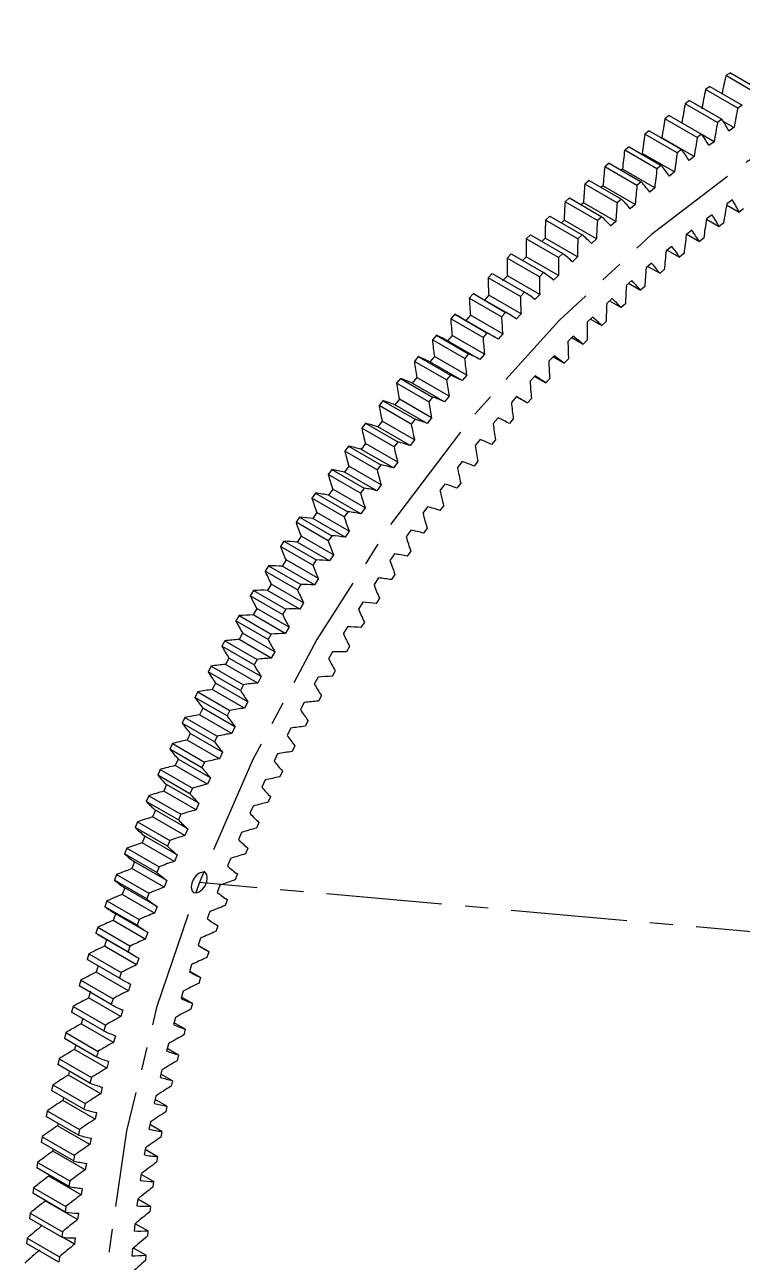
# Paper-space layout '_Isometric' of a CAD drawing. Header units: millimetres. Extents: x -83 to 87, y -124 to 107.
# Drawn here: x -82.6 to -4.1, y -37.7 to 97.9 of the extents above; entities that cross this region are included whole.
import ezdxf

# ---------------------------------------------------------------- set-up
doc = ezdxf.new("R2010")
doc.units = ezdxf.units.MM
doc.linetypes.add('CENTERX2', pattern=[20.32, 12.7, -2.54, 2.54, -2.54])

psp = doc.layouts.new('_Isometric')

# ---------------------------------------------------------------- linework, layer by layer
at = {"color": 7, "linetype": 'Continuous', "lineweight": 25}
for p, q in [((-5.35, 92.65), (-5.84, 92.34)), ((-2.3, 90.29), (-5.84, 92.34)), ((-5.35, 92.65), (-1.82, 90.61)), ((-7.59, 91.16), (-8.07, 90.83)), ((-7.59, 91.16), (-4.05, 89.12)), ((-9.82, 89.6), (-10.3, 89.26)), ((-9.82, 89.6), (-6.28, 87.56)), ((-4.54, 88.79), (-8.07, 90.83)), ((-6.76, 87.22), (-10.3, 89.26)), ((-4.05, 89.12), (-4.54, 88.79)), ((-12.04, 87.98), (-12.52, 87.62)), ((-8.98, 85.58), (-12.52, 87.62)), ((-12.04, 87.98), (-8.5, 85.94)), ((-6.28, 87.56), (-6.76, 87.22)), ((-4.96, 86.65), (-6.14, 87.33)), ((-14.25, 86.3), (-14.73, 85.92)), ((-11.19, 83.88), (-14.73, 85.92)), ((-14.25, 86.3), (-10.71, 84.25)), ((-9.31, 83.47), (-12.85, 85.51)), ((-8.5, 85.94), (-8.98, 85.58)), ((-7.14, 85.09), (-8.43, 85.84)), ((-4.96, 86.65), (-5.52, 86.25)), ((-16.45, 84.55), (-16.93, 84.16)), ((-13.39, 82.12), (-16.93, 84.16)), ((-16.45, 84.55), (-12.92, 82.51)), ((-10.71, 84.25), (-11.19, 83.88)), ((-7.14, 85.09), (-7.7, 84.68)), ((-18.64, 82.74), (-19.11, 82.34)), ((-18.64, 82.74), (-15.11, 80.69)), ((-11.48, 81.79), (-15.01, 83.83)), ((-9.31, 83.47), (-9.87, 83.04)), ((-15.58, 80.29), (-19.11, 82.34)), ((-17.17, 82.08), (-17.31, 81.97)), ((-13.63, 80.04), (-17.17, 82.08)), ((-12.92, 82.51), (-13.39, 82.12)), ((-11.48, 81.79), (-12.03, 81.34)), ((-20.82, 80.87), (-21.29, 80.45)), ((-17.75, 78.41), (-21.29, 80.45)), ((-20.82, 80.87), (-17.28, 78.82)), ((-19.31, 80.28), (-19.51, 80.11)), ((-15.77, 78.24), (-19.31, 80.28)), ((-15.11, 80.69), (-15.58, 80.29)), ((-13.63, 80.04), (-14.19, 79.58)), ((-22.98, 78.94), (-23.45, 78.51)), ((-22.98, 78.94), (-19.44, 76.89)), ((-17.28, 78.82), (-17.75, 78.41)), ((-5.13, 78.73), (-5.74, 78.29)), ((-19.91, 76.47), (-23.45, 78.51)), ((-21.44, 78.42), (-21.69, 78.19)), ((-17.9, 76.37), (-21.44, 78.42)), ((-15.77, 78.24), (-16.32, 77.76)), ((-5.76, 78.18), (-4.39, 77.4)), ((-3.91, 77.74), (-4.39, 77.4)), ((-25.12, 76.95), (-25.59, 76.51)), ((-22.05, 74.47), (-25.59, 76.51)), ((-25.12, 76.95), (-21.59, 74.91)), ((-23.55, 76.5), (-23.85, 76.21)), ((-20.01, 74.46), (-23.55, 76.5)), ((-19.44, 76.89), (-19.91, 76.47)), ((-17.9, 76.37), (-18.45, 75.88)), ((-7.36, 77.1), (-7.97, 76.64)), ((-7.97, 76.63), (-6.58, 75.82)), ((-6.09, 76.18), (-6.58, 75.82)), ((-27.25, 74.91), (-27.71, 74.46)), ((-27.25, 74.91), (-23.71, 72.86)), ((-21.59, 74.91), (-22.05, 74.47)), ((-9.58, 75.4), (-10.18, 74.92)), ((-10.12, 74.97), (-8.75, 74.18)), ((-24.17, 72.41), (-27.71, 74.46)), ((-25.64, 74.52), (-26, 74.18)), ((-22.11, 72.48), (-25.64, 74.52)), ((-20.01, 74.46), (-20.56, 73.95)), ((-11.78, 73.63), (-12.39, 73.14)), ((-12.26, 73.24), (-10.91, 72.47)), ((-8.27, 74.55), (-8.75, 74.18)), ((-29.36, 72.81), (-29.81, 72.35)), ((-26.27, 70.31), (-29.81, 72.35)), ((-29.36, 72.81), (-25.82, 70.77)), ((-27.72, 72.49), (-28.12, 72.09)), ((-24.19, 70.45), (-27.72, 72.49)), ((-23.71, 72.86), (-24.17, 72.41)), ((-22.11, 72.48), (-22.65, 71.96)), ((-10.44, 72.85), (-10.91, 72.47)), ((-31.44, 70.66), (-31.89, 70.19)), ((-31.44, 70.66), (-27.91, 68.62)), ((-25.82, 70.77), (-26.27, 70.31)), ((-13.98, 71.8), (-14.57, 71.28)), ((-14.38, 71.45), (-13.06, 70.69)), ((-12.59, 71.09), (-13.06, 70.69)), ((-28.35, 68.14), (-31.89, 70.19)), ((-29.78, 70.41), (-30.3, 69.86)), ((-26.24, 68.37), (-29.78, 70.41)), ((-24.19, 70.45), (-24.72, 69.92)), ((-16.15, 69.9), (-16.75, 69.36)), ((-16.5, 69.59), (-15.2, 68.84)), ((-14.73, 69.25), (-15.2, 68.84)), ((-33.5, 68.46), (-33.95, 67.97)), ((-30.41, 65.93), (-33.95, 67.97)), ((-33.5, 68.46), (-29.97, 66.41)), ((-29.9, 66.38), (-33.44, 68.42)), ((-31.81, 68.28), (-32.33, 67.72)), ((-28.28, 66.23), (-31.81, 68.28)), ((-27.91, 68.62), (-28.35, 68.14)), ((-26.24, 68.37), (-26.77, 67.82)), ((-18.31, 67.93), (-18.9, 67.38)), ((-18.59, 67.67), (-17.32, 66.93)), ((-16.85, 67.36), (-17.32, 66.93)), ((-35.54, 66.2), (-35.98, 65.71)), ((-32.44, 63.67), (-35.98, 65.71)), ((-35.54, 66.2), (-32.01, 64.16)), ((-31.3, 63.78), (-34.84, 65.82)), ((-33.82, 66.09), (-34.34, 65.52)), ((-30.29, 64.05), (-33.82, 66.09)), ((-29.97, 66.41), (-30.41, 65.93)), ((-28.28, 66.23), (-28.8, 65.68)), ((-20.45, 65.9), (-21.04, 65.33)), ((-20.67, 65.68), (-19.42, 64.96)), ((-18.95, 65.4), (-19.42, 64.96)), ((-37.55, 63.9), (-37.99, 63.4)), ((-37.55, 63.9), (-34.02, 61.86)), ((-35.81, 63.86), (-36.32, 63.28)), ((-32.27, 61.82), (-35.81, 63.86)), ((-32.01, 64.16), (-32.44, 63.67)), ((-30.29, 64.05), (-30.8, 63.48)), ((-22.57, 63.8), (-23.15, 63.22)), ((-34.45, 61.36), (-37.99, 63.4)), ((-32.78, 61.24), (-36.32, 63.28)), ((-22.73, 63.64), (-21.49, 62.92)), ((-21.04, 63.38), (-21.49, 62.92)), ((-39.54, 61.56), (-39.96, 61.04)), ((-36.43, 59), (-39.96, 61.04)), ((-39.54, 61.56), (-36, 59.52)), ((-37.77, 61.58), (-38.27, 60.99)), ((-34.23, 59.54), (-37.77, 61.58)), ((-34.02, 61.86), (-34.45, 61.36)), ((-32.27, 61.82), (-32.78, 61.24)), ((-24.67, 61.65), (-25.24, 61.05)), ((-24.77, 61.54), (-23.55, 60.83)), ((-23.1, 61.3), (-23.55, 60.83)), ((-34.74, 58.95), (-38.27, 60.99)), ((-41.49, 59.17), (-41.91, 58.64)), ((-38.38, 56.6), (-41.91, 58.64)), ((-41.49, 59.17), (-37.96, 57.13)), ((-39.7, 59.26), (-40.2, 58.65)), ((-36.66, 56.61), (-40.2, 58.65)), ((-36.17, 57.22), (-39.7, 59.26)), ((-36, 59.52), (-36.43, 59)), ((-34.23, 59.54), (-34.74, 58.95)), ((-26.73, 59.44), (-27.3, 58.83)), ((-26.79, 59.38), (-25.58, 58.68)), ((-25.13, 59.17), (-25.58, 58.68)), ((-37.96, 57.13), (-38.38, 56.6)), ((-36.17, 57.22), (-36.66, 56.61)), ((-28.78, 57.18), (-29.33, 56.55)), ((-28.78, 57.17), (-27.59, 56.48)), ((-27.14, 56.97), (-27.59, 56.48)), ((-43.42, 56.73), (-43.83, 56.2)), ((-40.3, 54.16), (-43.83, 56.2)), ((-43.42, 56.73), (-39.88, 54.69)), ((-41.61, 56.9), (-42.09, 56.28)), ((-38.56, 54.24), (-42.09, 56.28)), ((-38.07, 54.85), (-41.61, 56.9)), ((-45.31, 54.26), (-45.72, 53.72)), ((-45.31, 54.26), (-41.78, 52.22)), ((-43.48, 54.49), (-43.96, 53.86)), ((-39.95, 52.45), (-43.48, 54.49)), ((-39.88, 54.69), (-40.3, 54.16)), ((-38.07, 54.85), (-38.56, 54.24)), ((-30.79, 54.86), (-31.33, 54.22)), ((-29.13, 54.73), (-29.56, 54.23)), ((-42.18, 51.68), (-45.72, 53.72)), ((-40.43, 51.82), (-43.96, 53.86)), ((-47.18, 51.74), (-47.57, 51.19)), ((-47.18, 51.74), (-43.64, 49.7)), ((-45.33, 52.04), (-45.8, 51.4)), ((-41.79, 50), (-45.33, 52.04)), ((-41.78, 52.22), (-42.18, 51.68)), ((-39.95, 52.45), (-40.43, 51.82)), ((-32.77, 52.49), (-33.31, 51.83)), ((-31.08, 52.43), (-31.51, 51.92)), ((-44.04, 49.15), (-47.57, 51.19)), ((-42.26, 49.36), (-45.8, 51.4)), ((-49, 49.19), (-49.39, 48.63)), ((-49, 49.19), (-45.47, 47.15)), ((-47.13, 49.56), (-47.6, 48.91)), ((-44.06, 46.87), (-47.6, 48.91)), ((-43.6, 47.52), (-47.13, 49.56)), ((-43.64, 49.7), (-44.04, 49.15)), ((-41.79, 50), (-42.26, 49.36)), ((-34.72, 50.07), (-35.25, 49.4)), ((-33, 50.09), (-33.43, 49.56)), ((-45.86, 46.59), (-49.39, 48.63)), ((-43.6, 47.52), (-44.06, 46.87)), ((-36.63, 47.6), (-37.15, 46.92)), ((-34.89, 47.7), (-35.31, 47.16)), ((-50.79, 46.6), (-51.18, 46.04)), ((-50.79, 46.6), (-47.26, 44.56)), ((-48.91, 47.04), (-49.36, 46.38)), ((-45.83, 44.34), (-49.36, 46.38)), ((-45.37, 45), (-48.91, 47.04)), ((-45.47, 47.15), (-45.86, 46.59)), ((-47.64, 44), (-51.18, 46.04)), ((-45.37, 45), (-45.83, 44.34)), ((-38.51, 45.09), (-39.02, 44.4)), ((-36.75, 45.26), (-37.16, 44.71)), ((-52.55, 43.98), (-52.92, 43.41)), ((-49.39, 41.37), (-52.92, 43.41)), ((-52.55, 43.98), (-49.01, 41.94)), ((-50.65, 44.48), (-51.09, 43.82)), ((-47.56, 41.78), (-51.09, 43.82)), ((-47.11, 42.44), (-50.65, 44.48)), ((-47.26, 44.56), (-47.64, 44)), ((-47.11, 42.44), (-47.56, 41.78)), ((-40.35, 42.54), (-40.85, 41.83)), ((-38.57, 42.78), (-38.97, 42.22)), ((-54.26, 41.33), (-54.63, 40.75)), ((-51.1, 38.71), (-54.63, 40.75)), ((-54.26, 41.33), (-50.73, 39.29)), ((-52.35, 41.9), (-52.79, 41.22)), ((-49.25, 39.18), (-52.79, 41.22)), ((-48.82, 39.85), (-52.35, 41.9)), ((-49.01, 41.94), (-49.39, 41.37)), ((-48.82, 39.85), (-49.25, 39.18)), ((-42.15, 39.95), (-42.64, 39.23)), ((-40.35, 40.26), (-40.74, 39.7)), ((-55.94, 38.64), (-56.3, 38.06)), ((-52.76, 36.02), (-56.3, 38.06)), ((-55.94, 38.64), (-52.41, 36.6)), ((-54.02, 39.28), (-54.44, 38.6)), ((-50.91, 36.56), (-54.44, 38.6)), ((-50.48, 37.24), (-54.02, 39.28)), ((-50.73, 39.29), (-51.1, 38.71)), ((-55.64, 36.63), (-56.06, 35.95)), ((-52.11, 34.59), (-55.64, 36.63)), ((-50.48, 37.24), (-50.91, 36.56)), ((-43.91, 37.31), (-44.38, 36.59)), ((-42.09, 37.7), (-42.47, 37.13)), ((-57.58, 35.93), (-57.93, 35.34)), ((-54.39, 33.3), (-57.93, 35.34)), ((-57.58, 35.93), (-54.04, 33.89)), ((-52.52, 33.9), (-56.06, 35.95)), ((-52.41, 36.6), (-52.76, 36.02)), ((-57.23, 33.96), (-57.63, 33.27)), ((-53.69, 31.92), (-57.23, 33.96)), ((-52.11, 34.59), (-52.52, 33.9)), ((-45.62, 34.65), (-46.09, 33.91)), ((-43.79, 35.11), (-44.16, 34.53)), ((-59.17, 33.19), (-59.51, 32.6)), ((-55.98, 30.56), (-59.51, 32.6)), ((-59.17, 33.19), (-55.64, 31.15)), ((-54.1, 31.22), (-57.63, 33.27)), ((-54.04, 33.89), (-54.39, 33.3)), ((-58.77, 31.26), (-59.16, 30.56)), ((-55.24, 29.22), (-58.77, 31.26)), ((-53.69, 31.92), (-54.1, 31.22)), ((-47.3, 31.95), (-47.75, 31.2)), ((-45.44, 32.48), (-45.81, 31.89)), ((-60.72, 30.43), (-61.05, 29.83)), ((-57.52, 27.79), (-61.05, 29.83)), ((-60.72, 30.43), (-57.19, 28.39)), ((-55.63, 28.52), (-59.16, 30.56)), ((-55.64, 31.15), (-55.98, 30.56)), ((-60.27, 28.54), (-60.65, 27.84)), ((-56.74, 26.5), (-60.27, 28.54)), ((-55.24, 29.22), (-55.63, 28.52)), ((-48.92, 29.21), (-49.36, 28.46)), ((-47.06, 29.82), (-47.41, 29.23)), ((-62.23, 27.65), (-62.55, 27.04)), ((-62.23, 27.65), (-58.69, 25.61)), ((-57.12, 25.8), (-60.65, 27.84)), ((-57.19, 28.39), (-57.52, 27.79)), ((-48.62, 27.13), (-48.96, 26.53)), ((-59.01, 25), (-62.55, 27.04)), ((-61.73, 25.8), (-62.1, 25.09)), ((-58.19, 23.76), (-61.73, 25.8)), ((-56.74, 26.5), (-57.12, 25.8)), ((-50.5, 26.45), (-50.92, 25.69)), ((-63.69, 24.84), (-64, 24.23)), ((-63.69, 24.84), (-60.16, 22.8)), ((-58.56, 23.05), (-62.1, 25.09)), ((-58.69, 25.61), (-59.01, 25)), ((-50.14, 24.42), (-50.47, 23.81)), ((-60.47, 22.19), (-64, 24.23)), ((-58.19, 23.76), (-58.56, 23.05)), ((-52.03, 23.67), (-52.44, 22.9)), ((-65.11, 22.02), (-65.41, 21.41)), ((-65.11, 22.02), (-61.57, 19.98)), ((-63.14, 23.04), (-63.5, 22.33)), ((-59.96, 20.29), (-63.5, 22.33)), ((-59.61, 21), (-63.14, 23.04)), ((-60.16, 22.8), (-60.47, 22.19)), ((-61.87, 19.37), (-65.41, 21.41)), ((-59.61, 21), (-59.96, 20.29)), ((-53.51, 20.86), (-53.9, 20.09)), ((-51.61, 21.68), (-51.93, 21.07)), ((-66.47, 19.18), (-66.76, 18.56)), ((-66.47, 19.18), (-62.94, 17.14)), ((-64.51, 20.27), (-64.85, 19.55)), ((-61.32, 17.51), (-64.85, 19.55)), ((-60.97, 18.22), (-64.51, 20.27)), ((-61.57, 19.98), (-61.87, 19.37)), ((-63.23, 16.52), (-66.76, 18.56)), ((-60.97, 18.22), (-61.32, 17.51)), ((-54.94, 18.03), (-55.32, 17.25)), ((-53.04, 18.92), (-53.34, 18.3)), ((-67.79, 16.33), (-68.07, 15.71)), ((-67.79, 16.33), (-64.26, 14.29)), ((-65.83, 17.47), (-66.16, 16.75)), ((-62.62, 14.71), (-66.16, 16.75)), ((-62.29, 15.43), (-65.83, 17.47)), ((-62.94, 17.14), (-63.23, 16.52)), ((-64.54, 13.67), (-68.07, 15.71)), ((-62.29, 15.43), (-62.62, 14.71)), ((-56.31, 15.18), (-56.68, 14.4)), ((-54.41, 16.14), (-54.7, 15.52)), ((-67.1, 14.67), (-67.42, 13.95)), ((-63.88, 11.9), (-67.42, 13.95)), ((-63.56, 12.63), (-67.1, 14.67)), ((-64.26, 14.29), (-64.54, 13.67)), ((-69.06, 13.46), (-69.33, 12.84)), ((-65.8, 10.8), (-69.33, 12.84)), ((-69.06, 13.46), (-65.53, 11.42)), ((-63.56, 12.63), (-63.88, 11.9)), ((-57.63, 12.32), (-57.98, 11.53)), ((-55.72, 13.34), (-56.01, 12.72)), ((-68.32, 11.86), (-68.63, 11.13)), ((-65.09, 9.09), (-68.63, 11.13)), ((-64.79, 9.82), (-68.32, 11.86)), ((-65.53, 11.42), (-65.8, 10.8)), ((-70.28, 10.59), (-70.54, 9.97)), ((-67.01, 7.93), (-70.54, 9.97)), ((-70.28, 10.59), (-66.75, 8.55)), ((-64.79, 9.82), (-65.09, 9.09)), ((-56.99, 10.53), (-57.26, 9.91)), ((-69.49, 9.03), (-69.79, 8.3)), ((-66.25, 6.26), (-69.79, 8.3)), ((-65.96, 6.99), (-69.49, 9.03)), ((-66.75, 8.55), (-67.01, 7.93)), ((-58.9, 9.44), (-59.23, 8.65)), ((-71.45, 7.71), (-71.7, 7.08)), ((-68.16, 5.04), (-71.7, 7.08)), ((-71.45, 7.71), (-67.92, 5.67)), ((-65.96, 6.99), (-66.25, 6.26)), ((-58.2, 7.71), (-58.46, 7.09)), ((-70.62, 6.2), (-70.9, 5.47)), ((-67.36, 3.43), (-70.9, 5.47)), ((-67.08, 4.16), (-70.62, 6.2)), ((-67.92, 5.67), (-68.16, 5.04)), ((-60.11, 6.56), (-60.43, 5.77)), ((-72.57, 4.82), (-72.81, 4.19)), ((-69.27, 2.15), (-72.81, 4.19)), ((-72.57, 4.82), (-69.04, 2.78)), ((-67.08, 4.16), (-67.36, 3.43)), ((-59.35, 4.89), (-59.6, 4.26)), ((-71.69, 3.37), (-71.96, 2.64)), ((-68.15, 1.33), (-71.69, 3.37)), ((-69.04, 2.78), (-69.27, 2.15)), ((-61.26, 3.66), (-61.56, 2.87)), ((-73.64, 1.93), (-73.86, 1.3)), ((-73.64, 1.93), (-70.1, -0.11)), ((-68.42, 0.6), (-71.96, 2.64)), ((-60.45, 2.05), (-60.68, 1.42)), ((-70.32, -0.74), (-73.86, 1.3)), ((-72.71, 0.53), (-72.96, -0.2)), ((-69.17, -1.51), (-72.71, 0.53)), ((-68.15, 1.33), (-68.42, 0.6)), ((-62.35, 0.76), (-62.64, -0.03)), ((-74.65, -0.96), (-74.86, -1.59)), ((-74.65, -0.96), (-71.11, -3)), ((-69.43, -2.24), (-72.96, -0.2)), ((-70.1, -0.11), (-70.32, -0.74)), ((-61.49, -0.79), (-61.71, -1.42)), ((-71.32, -3.63), (-74.86, -1.59)), ((-74.02, -2.11), (-70.48, -4.15)), ((-73.67, -2.3), (-73.91, -3.04)), ((-69.17, -1.51), (-69.43, -2.24)), ((-63.38, -2.14), (-63.66, -2.93)), ((-75.6, -3.85), (-75.8, -4.48)), ((-75.6, -3.85), (-72.07, -5.9)), ((-70.38, -5.08), (-73.91, -3.04)), ((-71.11, -3), (-71.32, -3.63)), ((-62.47, -3.63), (-63.46, -3.06)), ((-62.47, -3.63), (-62.68, -4.26)), ((-72.27, -6.52), (-75.8, -4.48)), ((-75.58, -4.61), (-72.04, -6.65)), ((-74.59, -5.14), (-74.81, -5.87)), ((-70.14, -4.34), (-70.38, -5.08)), ((-64.36, -5.04), (-64.61, -5.83)), ((-76.5, -6.74), (-76.69, -7.37)), ((-76.5, -6.74), (-72.97, -8.78)), ((-71.28, -7.91), (-74.81, -5.87)), ((-72.07, -5.9), (-72.27, -6.52)), ((-63.39, -6.47), (-64.59, -5.77)), ((-63.39, -6.47), (-63.58, -7.1)), ((-73.16, -9.41), (-76.69, -7.37)), ((-75.44, -7.97), (-75.66, -8.7)), ((-71.05, -7.18), (-71.28, -7.91)), ((-65.27, -7.94), (-65.51, -8.73)), ((-72.12, -10.74), (-75.66, -8.7)), ((-72.97, -8.78), (-73.16, -9.41)), ((-64.25, -9.3), (-65.47, -8.6)), ((-64.25, -9.3), (-64.43, -9.93)), ((-77.35, -9.63), (-77.53, -10.25)), ((-73.99, -12.29), (-77.53, -10.25)), ((-77.35, -9.63), (-73.81, -11.67)), ((-71.91, -10.01), (-72.12, -10.74)), ((-66.12, -10.83), (-66.34, -11.62)), ((-76.29, -10.96), (-76.45, -11.52)), ((-72.91, -13.57), (-76.45, -11.52)), ((-73.81, -11.67), (-73.99, -12.29)), ((-65.05, -12.13), (-66.28, -11.42)), ((-65.05, -12.13), (-65.22, -12.76)), ((-78.14, -12.5), (-78.3, -13.13)), ((-74.77, -15.17), (-78.3, -13.13)), ((-78.14, -12.5), (-74.6, -14.55)), ((-72.71, -12.84), (-72.91, -13.57)), ((-77.05, -13.85), (-77.18, -14.34)), ((-73.64, -16.38), (-77.18, -14.34)), ((-74.6, -14.55), (-74.77, -15.17)), ((-66.9, -13.72), (-67.11, -14.51)), ((-65.78, -14.95), (-67.04, -14.23)), ((-78.87, -15.37), (-79.02, -15.99)), ((-75.49, -18.03), (-79.02, -15.99)), ((-78.87, -15.37), (-75.34, -17.41)), ((-73.46, -15.66), (-73.64, -16.38)), ((-65.78, -14.95), (-65.94, -15.58)), ((-77.76, -16.72), (-77.86, -17.14)), ((-74.32, -19.19), (-77.86, -17.14)), ((-75.34, -17.41), (-75.49, -18.03)), ((-67.63, -16.59), (-67.81, -17.38)), ((-66.46, -17.76), (-67.73, -17.03)), ((-79.55, -18.23), (-79.69, -18.85)), ((-76.15, -20.89), (-79.69, -18.85)), ((-79.55, -18.23), (-76.01, -20.27)), ((-74.15, -18.46), (-74.32, -19.19)), ((-66.46, -17.76), (-66.6, -18.38)), ((-78.4, -19.59), (-78.48, -19.94)), ((-74.94, -21.98), (-78.48, -19.94)), ((-76.01, -20.27), (-76.15, -20.89)), ((-68.28, -19.46), (-68.45, -20.24)), ((-67.07, -20.55), (-68.36, -19.81)), ((-80.17, -21.07), (-80.29, -21.69)), ((-76.76, -23.73), (-80.29, -21.69)), ((-80.17, -21.07), (-76.63, -23.11)), ((-74.79, -21.26), (-74.94, -21.98)), ((-67.07, -20.55), (-67.2, -21.17)), ((-78.99, -22.44), (-79.04, -22.72)), ((-75.51, -24.76), (-79.04, -22.72)), ((-68.88, -22.3), (-69.03, -23.08)), ((-67.62, -23.33), (-68.93, -22.57)), ((-80.73, -23.9), (-80.84, -24.51)), ((-80.73, -23.9), (-77.19, -25.94)), ((-76.63, -23.11), (-76.76, -23.73)), ((-75.37, -24.04), (-75.51, -24.76)), ((-67.62, -23.33), (-67.73, -23.94)), ((-77.3, -26.55), (-80.84, -24.51)), ((-76.01, -27.52), (-79.55, -25.48)), ((-69.41, -25.13), (-69.54, -25.9)), ((-68.1, -26.09), (-69.44, -25.31)), ((-81.23, -26.71), (-81.33, -27.32)), ((-81.23, -26.71), (-77.69, -28.75)), ((-77.19, -25.94), (-77.3, -26.55)), ((-75.89, -26.81), (-76.01, -27.52)), ((-68.1, -26.09), (-68.2, -26.7)), ((-77.79, -29.36), (-81.33, -27.32)), ((-76.46, -30.26), (-80, -28.22)), ((-69.87, -27.94), (-69.98, -28.7)), ((-68.52, -28.82), (-69.88, -28.03)), ((-81.67, -29.5), (-81.76, -30.1)), ((-81.67, -29.5), (-78.13, -31.54)), ((-77.69, -28.75), (-77.79, -29.36)), ((-76.35, -29.56), (-76.46, -30.26)), ((-68.52, -28.82), (-68.6, -29.43)), ((-78.22, -32.15), (-81.76, -30.1)), ((-76.85, -32.98), (-80.39, -30.94)), ((-70.26, -30.72), (-70.36, -31.48)), ((-68.87, -31.53), (-70.26, -30.73)), ((-82.05, -32.27), (-82.13, -32.87)), ((-82.05, -32.27), (-78.51, -34.31)), ((-78.13, -31.54), (-78.22, -32.15)), ((-76.76, -32.28), (-76.85, -32.98)), ((-68.87, -31.53), (-68.94, -32.13)), ((-78.59, -34.91), (-82.13, -32.87)), ((-70.59, -33.48), (-70.67, -34.23)), ((-69.16, -34.22), (-70.53, -33.43)), ((-82.37, -35.02), (-82.44, -35.61)), ((-82.37, -35.02), (-78.84, -37.06)), ((-78.51, -34.31), (-78.59, -34.91)), ((-77.18, -35.68), (-78.51, -34.92)), ((-77.1, -34.99), (-77.18, -35.68)), ((-69.16, -34.22), (-69.21, -34.81)), ((-78.9, -37.65), (-82.44, -35.61)), ((-70.85, -36.21), (-70.91, -36.95)), ((-69.38, -36.87), (-70.73, -36.1)), ((-78.84, -37.06), (-78.9, -37.65)), ((-69.38, -36.87), (-69.42, -37.46))]:
    psp.add_line(p, q, dxfattribs=at)
at = {"color": 7, "linetype": 'CENTERX2'}
psp.add_line((3.54, -2.04), (-63.52, 3.95), dxfattribs=at)
at = {"color": 7, "linetype": 'CENTERX2', "flags": 128}
psp.add_lwpolyline([(77.58, 66.85), (73.81, 76.07), (68.73, 83.83), (62.43, 90), (55.04, 94.45), (46.69, 97.11), (37.53, 97.92), (27.74, 96.86), (17.5, 93.97), (7, 89.28), (-3.56, 82.9), (-14, 74.93), (-24.1, 65.52), (-33.69, 54.86), (-42.59, 43.14), (-50.63, 30.58), (-57.66, 17.41), (-63.55, 3.88), (-68.19, -9.76), (-71.49, -23.26), (-73.4, -36.37), (-73.87, -48.83), (-72.9, -60.42), (-70.51, -70.93), (-66.74, -80.15), (-61.66, -87.92), (-55.36, -94.08), (-47.97, -98.54), (-39.62, -101.19), (-30.46, -102), (-20.67, -100.94), (-10.43, -98.05), (0.07, -93.36), (10.63, -86.98), (21.07, -79.01), (31.17, -69.61), (40.76, -58.95), (49.66, -47.23), (57.7, -34.66), (64.73, -21.49), (70.62, -7.96), (75.26, 5.68), (78.56, 19.18), (80.47, 32.28), (80.94, 44.75), (79.97, 56.34), (77.58, 66.85)], dxfattribs=at)
at = {"color": 7, "linetype": 'Continuous', "lineweight": 25, "flags": 128}
for points in [[(-62.64, 4.46), (-62.7, 4.82), (-62.89, 5.04), (-63.18, 5.09), (-63.52, 4.98), (-63.86, 4.7), (-64.14, 4.32), (-64.34, 3.87), (-64.4, 3.44), (-64.34, 3.09), (-64.14, 2.87), (-63.86, 2.82), (-63.52, 2.93), (-63.18, 3.21), (-62.89, 3.59), (-62.7, 4.04), (-62.64, 4.46)], [(-75.58, -4.61), (-75.65, -4.57), (-75.8, -4.48)], [(-79.55, -25.48), (-79.53, -25.39), (-79.52, -25.3), (-79.51, -25.28)]]:
    psp.add_lwpolyline(points, dxfattribs=at)
at = {"color": 7, "linetype": 'Continuous', "lineweight": 25}
for centre, radius, start, end in [((54.99, 78.09), 62.48, 166.818, 168.6388), ((51.23, 78.08), 60.65, 167.8672, 169.9262), ((47.51, 77.96), 58.9, 168.9366, 171.0362), ((54.76, 76.04), 60.65, 167.8672, 169.9262), ((43.74, 77.73), 57.12, 170.0266, 172.1696), ((51.05, 75.91), 58.9, 168.9366, 171.0362), ((-23.48, 76.68), 20.36, 28.0564, 32.3202), ((39.93, 77.4), 55.32, 171.1387, 173.3279), ((47.28, 75.69), 57.12, 170.0266, 172.1696), ((-24.6, 74.82), 19.57, 30.2646, 34.6416), ((36.09, 76.97), 53.51, 172.2742, 174.5127), ((-25.77, 72.9), 18.86, 32.5331, 37.0199), ((43.47, 75.36), 55.32, 171.1387, 173.3279), ((32.23, 76.43), 51.68, 173.4349, 175.7258), ((39.63, 74.93), 53.51, 172.2742, 174.5127), ((-26.98, 70.93), 18.21, 34.8603, 39.4521), ((28.35, 75.78), 49.86, 174.6222, 176.9687), ((35.76, 74.39), 51.68, 173.4349, 175.7258), ((-28.23, 68.91), 17.64, 37.2441, 41.9349), ((-29.51, 66.82), 17.14, 39.6817, 44.4639), ((-25.18, 66.76), 23.35, 27.0935, 30.8226), ((24.46, 75.02), 48.04, 175.8379, 178.2433), ((31.89, 73.74), 49.86, 174.6222, 176.9687), ((58.29, 66.5), 65.11, 169.5686, 171.4507), ((20.58, 74.16), 46.23, 177.0836, 179.5514), ((28, 72.98), 48.04, 175.8379, 178.2433), ((-30.83, 64.67), 16.7, 42.1694, 47.0341), ((54.09, 66.59), 62.87, 170.7995, 172.726), ((-26, 64.82), 22.32, 29.5287, 33.3711), ((-32.17, 62.46), 16.34, 44.703, 49.6398), ((49.84, 66.55), 60.6, 172.059, 174.0332), ((-26.89, 62.83), 21.39, 32.039, 35.9915), ((16.71, 73.19), 44.43, 178.3612, 180.8949), ((24.12, 72.12), 46.23, 177.0836, 179.5514), ((-27.84, 60.78), 20.57, 34.6228, 38.6807), ((12.85, 72.1), 42.66, 179.6724, 182.2758), ((20.24, 71.14), 44.43, 178.3612, 180.8949), ((-33.53, 60.17), 16.04, 47.2771, 52.2744), ((45.54, 66.38), 58.32, 173.3493, 175.3746), ((-34.91, 57.82), 15.82, 49.8861, 54.9312), ((41.22, 66.08), 56.04, 174.6726, 176.7525), ((-28.85, 58.67), 19.84, 37.2771, 41.434), ((9.02, 70.91), 40.92, 181.0193, 183.6961), ((16.39, 70.06), 42.66, 179.6724, 182.2758), ((36.89, 65.64), 53.76, 176.0313, 178.1695), ((-29.91, 56.5), 19.2, 39.9981, 44.2457), ((5.23, 69.62), 39.21, 182.4037, 185.1579), ((12.56, 68.87), 40.92, 181.0193, 183.6961), ((-36.29, 55.4), 15.66, 52.5234, 57.6027), ((-31.02, 54.25), 18.67, 42.7807, 47.1092), ((32.55, 65.07), 51.5, 177.4276, 179.6279), ((1.47, 68.22), 37.54, 183.8278, 186.6631), ((-42.61, 52.36), 15.55, 60.0032, 62.9586), ((8.76, 67.58), 39.21, 182.4037, 185.1579), ((-37.68, 52.9), 15.57, 55.1821, 60.2812), ((28.22, 64.35), 49.27, 178.8641, 181.1306), ((-32.17, 51.93), 18.23, 45.6186, 50.0164), ((-43.99, 49.71), 15.59, 60.5335, 65.6282), ((-39.07, 50.32), 15.54, 57.8547, 62.959), ((-33.35, 49.53), 17.89, 48.5044, 52.9584), ((-2.23, 66.71), 35.91, 185.2934, 188.2139), ((5.01, 66.18), 37.54, 183.8278, 186.6631), ((23.92, 63.5), 47.06, 180.3435, 182.6801), ((-5.88, 65.11), 34.32, 186.8028, 189.8125), ((-45.35, 46.98), 15.7, 63.2107, 68.2812), ((1.3, 64.67), 35.91, 185.2934, 188.2139), ((-40.45, 47.67), 15.59, 60.5335, 65.6282), ((19.64, 62.52), 44.9, 181.8683, 184.2793), ((-34.55, 47.04), 17.64, 51.4298, 55.9255), ((-9.47, 63.41), 32.79, 188.3579, 191.4607), ((-46.69, 44.16), 15.88, 65.8786, 70.9107), ((-2.35, 63.07), 34.32, 186.8028, 189.8125), ((-41.81, 44.93), 15.7, 63.2107, 68.2812), ((15.42, 61.4), 42.79, 183.4413, 185.931), ((-35.76, 44.47), 17.48, 54.3853, 58.9073), ((-43.15, 42.12), 15.88, 65.8786, 70.9107), ((-36.99, 41.81), 17.42, 57.3609, 61.8931), ((-13, 61.62), 31.31, 189.961, 193.1608), ((-48, 41.27), 16.13, 68.5294, 73.5098), ((-5.94, 61.37), 32.79, 188.3579, 191.4607), ((11.25, 60.14), 40.74, 185.0654, 187.6381), ((-49.27, 38.3), 16.44, 71.156, 76.0722), ((-44.46, 39.23), 16.13, 68.5294, 73.5098), ((-38.2, 39.05), 17.46, 60.346, 64.8721), ((-16.44, 59.73), 29.89, 191.614, 194.9145), ((-9.46, 59.58), 31.31, 189.961, 193.1608), ((7.14, 58.76), 38.74, 186.7434, 189.4036), ((-50.5, 35.25), 16.83, 73.7516, 78.5924), ((-12.91, 57.69), 29.89, 191.614, 194.9145), ((-45.74, 36.26), 16.44, 71.156, 76.0722), ((3.11, 57.26), 36.82, 188.4781, 191.2302), ((-39.41, 36.2), 17.59, 63.3299, 67.8337), ((-19.82, 57.77), 28.53, 193.319, 196.7238), ((-51.69, 32.12), 17.28, 76.3099, 81.0654), ((-16.28, 55.72), 28.53, 193.319, 196.7238), ((-46.97, 33.21), 16.83, 73.7516, 78.5924), ((-0.83, 55.64), 34.97, 190.2727, 193.1208), ((-40.59, 33.25), 17.81, 66.3017, 70.7675), ((-23.11, 55.72), 27.22, 195.0779, 198.5903), ((-41.73, 30.2), 18.13, 69.2509, 73.6642), ((-52.81, 28.91), 17.81, 78.8255, 83.4871), ((-19.57, 53.68), 27.22, 195.0779, 198.5903), ((-48.15, 30.08), 17.28, 76.3099, 81.0654), ((-4.69, 53.9), 33.21, 192.1297, 195.0781), ((-26.31, 53.59), 25.99, 196.8925, 200.5154), ((-42.84, 27.06), 18.55, 72.1677, 76.5149), ((-29.42, 51.39), 24.82, 198.7645, 202.5004), ((-53.88, 25.63), 18.4, 81.2934, 85.8542), ((-22.77, 51.55), 25.99, 196.8925, 200.5154), ((-49.28, 26.87), 17.81, 78.8255, 83.4871), ((-8.44, 52.05), 31.52, 194.0521, 197.1045), ((-43.88, 23.81), 19.06, 75.043, 79.312), ((-32.44, 49.13), 23.72, 200.6953, 204.5461), ((-54.88, 22.27), 19.07, 83.7097, 88.1638), ((-25.89, 49.35), 24.82, 198.7645, 202.5004), ((-50.34, 23.59), 18.4, 81.2934, 85.8542), ((-12.09, 50.1), 29.93, 196.0424, 199.2024), ((-44.87, 20.47), 19.67, 77.8685, 82.0491), ((-35.37, 46.81), 22.68, 202.686, 206.653), ((-55.8, 18.84), 19.8, 86.0711, 90.4142), ((-28.91, 47.09), 23.72, 200.6953, 204.5461), ((-51.34, 20.23), 19.07, 83.7097, 88.1638), ((-15.62, 48.06), 28.42, 198.1031, 201.3737), ((-52.26, 16.8), 19.8, 86.0711, 90.4142), ((-45.78, 17.03), 20.37, 80.6371, 84.7206), ((-38.2, 44.43), 21.72, 204.7376, 208.8212), ((-56.64, 15.35), 20.61, 88.3749, 92.604), ((-31.84, 44.77), 22.68, 202.686, 206.653), ((-19.04, 45.93), 27.01, 200.2362, 203.6199), ((-53.11, 13.31), 20.61, 88.3749, 92.604), ((-22.34, 43.72), 25.69, 202.4435, 205.9418), ((-46.61, 13.49), 21.18, 83.3429, 87.3224), ((-40.93, 42), 20.82, 206.8505, 211.0502), ((-57.4, 11.78), 21.48, 90.6193, 94.7326), ((-34.66, 42.39), 21.72, 204.7376, 208.8212), ((-53.86, 9.74), 21.48, 90.6193, 94.7326), ((-25.52, 41.44), 24.47, 204.7262, 208.34), ((-47.35, 9.87), 22.08, 85.981, 89.8515), ((-43.56, 39.53), 20, 209.0247, 213.3389), ((-58.07, 8.16), 22.43, 92.8031, 96.7999), ((-37.4, 39.96), 20.82, 206.8505, 211.0502), ((-54.53, 6.12), 22.43, 92.8031, 96.7999), ((-47.99, 6.15), 23.08, 88.5478, 92.3057), ((-58.64, 4.48), 23.45, 94.9257, 98.8062), ((-40.03, 37.49), 20, 209.0247, 213.3389), ((-28.57, 39.09), 23.35, 207.085, 210.8137), ((-46.1, 37.03), 19.25, 211.2597, 215.6857), ((-55.1, 2.44), 23.45, 94.9257, 98.8062), ((-48.53, 2.36), 24.18, 91.0408, 94.684), ((-59.11, 0.74), 24.53, 96.9871, 100.7522), ((-42.56, 34.99), 19.25, 211.2597, 215.6857), ((-31.5, 36.69), 22.32, 209.5199, 213.3619), ((-48.53, 34.49), 18.56, 213.5543, 218.0882), ((-55.58, -1.3), 24.53, 96.9871, 100.7522), ((-48.94, -1.51), 25.37, 93.4583, 96.9861), ((-59.49, -3.04), 25.68, 98.9875, 102.6391), ((-44.99, 32.45), 18.56, 213.5543, 218.0882), ((-34.3, 34.25), 21.4, 212.03, 215.9821), ((-50.87, 31.94), 17.95, 215.9069, 220.5433), ((-49.24, -5.46), 26.66, 95.7997, 99.2126), ((-59.75, -6.87), 26.9, 100.9279, 104.4683), ((-47.33, 29.89), 17.95, 215.9069, 220.5433), ((-55.95, -5.08), 25.68, 98.9875, 102.6391), ((-36.98, 31.77), 20.57, 214.6135, 218.671), ((-53.1, 29.36), 17.41, 218.3149, 223.0471), ((-49.41, -9.47), 28.05, 98.0651, 101.3645), ((-59.91, -10.73), 28.19, 102.8092, 106.2413), ((-49.57, 27.32), 17.41, 218.3149, 223.0471), ((-56.22, -8.91), 26.9, 100.9279, 104.4683), ((-39.53, 29.27), 19.84, 217.2676, 221.4241), ((-55.25, 26.77), 16.94, 220.7751, 225.595), ((-49.44, -13.54), 29.53, 100.2554, 103.4434), ((-59.96, -14.63), 29.53, 104.633, 107.9599), ((-51.71, 24.73), 16.94, 220.7751, 225.595), ((-56.38, -12.77), 28.19, 102.8092, 106.2413), ((-41.96, 26.74), 19.21, 219.9883, 224.2357), ((-57.3, 24.18), 16.53, 223.2837, 228.1816), ((-49.34, -17.66), 31.11, 102.3719, 105.4515), ((-59.89, -18.55), 30.94, 106.4008, 109.626), ((-56.42, -16.67), 29.53, 104.633, 107.9599), ((-44.28, 24.21), 18.67, 222.7707, 227.099), ((-59.26, 21.59), 16.2, 225.8358, 230.8009), ((-53.76, 22.14), 16.53, 223.2837, 228.1816), ((-49.1, -21.83), 32.77, 104.4164, 107.391), ((-59.71, -22.5), 32.41, 108.1144, 111.2417), ((-56.36, -20.59), 30.94, 106.4008, 109.626), ((-46.48, 21.68), 18.23, 225.6084, 230.006), ((-61.13, 19), 15.93, 228.4261, 233.4462), ((-55.72, 19.55), 16.2, 225.8358, 230.8009), ((-48.72, -26.02), 34.52, 106.3911, 109.2645), ((-59.42, -26.45), 33.92, 109.7757, 112.8089), ((-56.18, -24.54), 32.41, 108.1144, 111.2417), ((-48.57, 19.16), 17.89, 228.4941, 232.9479), ((-62.91, 16.43), 15.74, 231.0484, 236.1104), ((-57.59, 16.96), 15.93, 228.4261, 233.4462), ((-48.19, -30.25), 36.34, 108.2985, 111.0747), ((-55.88, -28.49), 33.92, 109.7757, 112.8089), ((-50.56, 16.66), 17.64, 231.4194, 235.9149), ((-59.01, -30.41), 35.5, 111.3868, 114.3298), ((-59.38, 14.39), 15.74, 231.0484, 236.1104), ((-47.51, -34.49), 38.25, 110.1412, 112.8245), ((-64.62, 13.88), 15.61, 233.6961, 238.786), ((-55.48, -32.45), 35.5, 111.3868, 114.3298), ((-58.49, -34.38), 37.11, 112.9496, 115.8064), ((-61.08, 11.84), 15.61, 233.6961, 238.786), ((-52.45, 14.18), 17.48, 234.3748, 238.8967), ((-66.24, 11.36), 15.55, 236.3625, 240.0017), ((-54.95, -36.42), 37.11, 112.9496, 115.8064), ((-46.69, -38.73), 40.22, 111.922, 114.5167), ((-57.85, -38.33), 38.78, 114.4664, 117.2409), ((-62.71, 9.31), 15.55, 236.3619, 241.4651), ((-54.25, 11.74), 17.42, 237.3503, 241.8825), ((-54.32, -40.37), 38.78, 114.4664, 117.2409), ((-45.73, -42.97), 42.26, 113.6437, 116.1542), ((-57.11, -42.27), 40.48, 115.939, 118.6353), ((-64.27, 6.82), 15.55, 239.0382, 244.1401), ((-55.97, 9.34), 17.46, 240.3355, 244.8616), ((-53.57, -44.31), 40.48, 115.939, 118.6353), ((-44.62, -47.2), 44.36, 115.3093, 117.74), ((-56.25, -46.19), 42.21, 117.3697, 119.9916), ((-65.75, 4.35), 15.63, 241.7173, 246.803), ((-57.61, 6.98), 17.59, 243.3193, 247.8232), ((-52.71, -48.23), 42.21, 117.3697, 119.9916), ((-43.37, -51.4), 46.51, 116.9217, 119.2769), ((-55.29, -50.08), 43.98, 118.7605, 121.3118), ((-59.18, 4.69), 17.81, 246.2912, 250.7572), ((-67.18, 1.93), 15.77, 244.3913, 249.4465), ((-41.99, -55.56), 48.7, 118.4836, 120.7676), ((-54.22, -53.93), 45.77, 120.1135, 122.5978), ((-51.75, -52.12), 43.98, 118.7605, 121.3118), ((-60.68, 2.45), 18.13, 249.2405, 253.654), ((-68.54, -0.45), 15.98, 247.0526, 252.0634), ((-40.47, -59.68), 50.93, 119.998, 122.2148), ((-53.05, -57.74), 47.57, 121.4305, 123.8515), ((-50.68, -55.97), 45.77, 120.1135, 122.5978), ((-62.13, 0.28), 18.55, 252.1575, 256.5049), ((-69.85, -2.79), 16.26, 249.6936, 254.647), ((-38.84, -63.74), 53.19, 121.4674, 123.6212), ((-51.78, -61.49), 49.39, 122.7135, 125.0747), ((-49.51, -59.78), 47.57, 121.4305, 123.8515), ((-63.53, -1.83), 19.06, 255.0329, 259.3022), ((-71.11, -5.07), 16.6, 252.3073, 257.1914), ((-37.08, -67.74), 55.46, 122.8947, 124.9892), ((-50.43, -65.19), 51.22, 123.9643, 126.2691), ((-48.25, -63.53), 49.39, 122.7135, 125.0747), ((-72.32, -7.3), 17.02, 254.8871, 259.6914), ((-35.21, -71.65), 57.74, 124.2824, 126.3213), ((-64.89, -3.85), 19.67, 257.8586, 262.0395), ((-48.98, -68.83), 53.04, 125.1848, 127.4364), ((-46.89, -67.23), 51.22, 123.9643, 126.2691), ((-73.49, -9.47), 17.51, 257.4272, 262.1422), ((-33.23, -75.48), 60.02, 125.6329, 127.6199), ((-66.22, -5.8), 20.37, 260.6274, 264.7113), ((-47.46, -72.39), 54.86, 126.3767, 128.5783), ((-45.45, -70.87), 53.04, 125.1848, 127.4364), ((-74.63, -11.58), 18.06, 259.9222, 264.5401), ((-31.16, -79.21), 62.29, 126.9486, 128.887), ((-67.52, -7.67), 21.17, 263.3334, 267.3134), ((-45.86, -75.87), 56.66, 127.5417, 129.6962), ((-43.92, -74.43), 54.86, 126.3767, 128.5783), ((-75.74, -13.62), 18.69, 262.3678, 266.882), ((-29, -82.83), 64.54, 128.2319, 130.125), ((-68.81, -9.46), 22.07, 265.9718, 269.8427), ((-44.19, -79.27), 58.45, 128.6813, 130.7917), ((-42.32, -77.91), 56.66, 127.5417, 129.6962), ((-76.82, -15.61), 19.38, 264.7602, 269.1657), ((-26.77, -86.33), 66.75, 129.4848, 131.3358), ((-70.08, -11.16), 23.07, 268.5389, 272.2971), ((-42.45, -82.58), 60.21, 129.7971, 131.8662), ((-40.65, -81.31), 58.45, 128.6813, 130.7917), ((-24.47, -89.71), 68.92, 130.7095, 132.5213), ((-71.35, -12.78), 24.17, 271.0321, 274.6757)]:
    psp.add_arc(centre, radius, start, end, dxfattribs=at)

doc.saveas('drawing.dxf')
